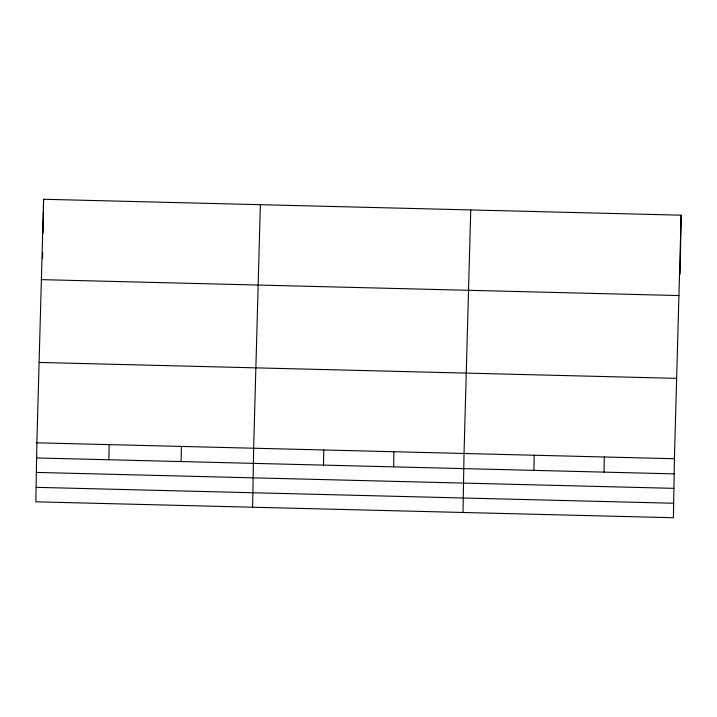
<?xml version="1.0" encoding="UTF-8"?>
<svg xmlns="http://www.w3.org/2000/svg" width="717" height="717" viewBox="0 0 717 717"><rect width="100%" height="100%" fill="white"/><g stroke="black" fill="none" stroke-linecap="round" stroke-linejoin="round"><path stroke-width="1.08" d="M36.881 442.81L35.85 501.81L673.397 517.728L674.428 458.737L681.15 215.19L43.603 199.272L36.881 442.81L674.428 458.737M42.572 258.263L42.67 252.698M43.011 233.142L43.378 212.25M43.45 207.921L43.603 199.272M108.867 459.758L109.136 444.621M181.123 461.56L181.392 446.422M252.617 507.224L253.648 448.224L260.37 204.686M323.51 465.118L323.779 449.98M393.642 466.866L393.911 451.728M463.012 512.476L464.033 453.485L470.755 209.938M533.905 470.37L534.165 455.232M604.037 472.127L604.297 456.98M680.119 274.19L681.15 215.19M41.38 279.639L678.936 295.556M39.094 362.443L676.651 378.361M36.612 457.957L674.168 473.874M36.361 472.422L673.908 488.349M36.101 487.336L673.648 503.253"/></g></svg>
